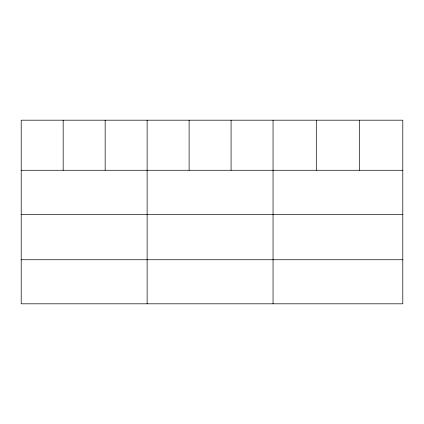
<?xml version="1.0" encoding="UTF-8"?>
<svg xmlns="http://www.w3.org/2000/svg" width="424" height="424" viewBox="0 0 424 424"><rect width="100%" height="100%" fill="white"/><g stroke="black" fill="none" stroke-linecap="round" stroke-linejoin="round"><path stroke-width="0.64" d="M402.8 214.343L402.8 120.193L21.2 120.193L21.2 303.807L402.8 303.807L402.8 214.343L21.2 214.343M21.2 170.278L402.8 170.278M21.2 259.742L402.8 259.742M359.552 120.193L359.552 170.278M316.304 120.193L316.304 170.278M273.056 120.193L273.056 303.807M231.08 120.193L231.08 170.278M189.104 120.193L189.104 170.278M147.128 120.193L147.128 303.807M105.152 120.193L105.152 170.278M63.176 120.193L63.176 170.278"/></g></svg>
